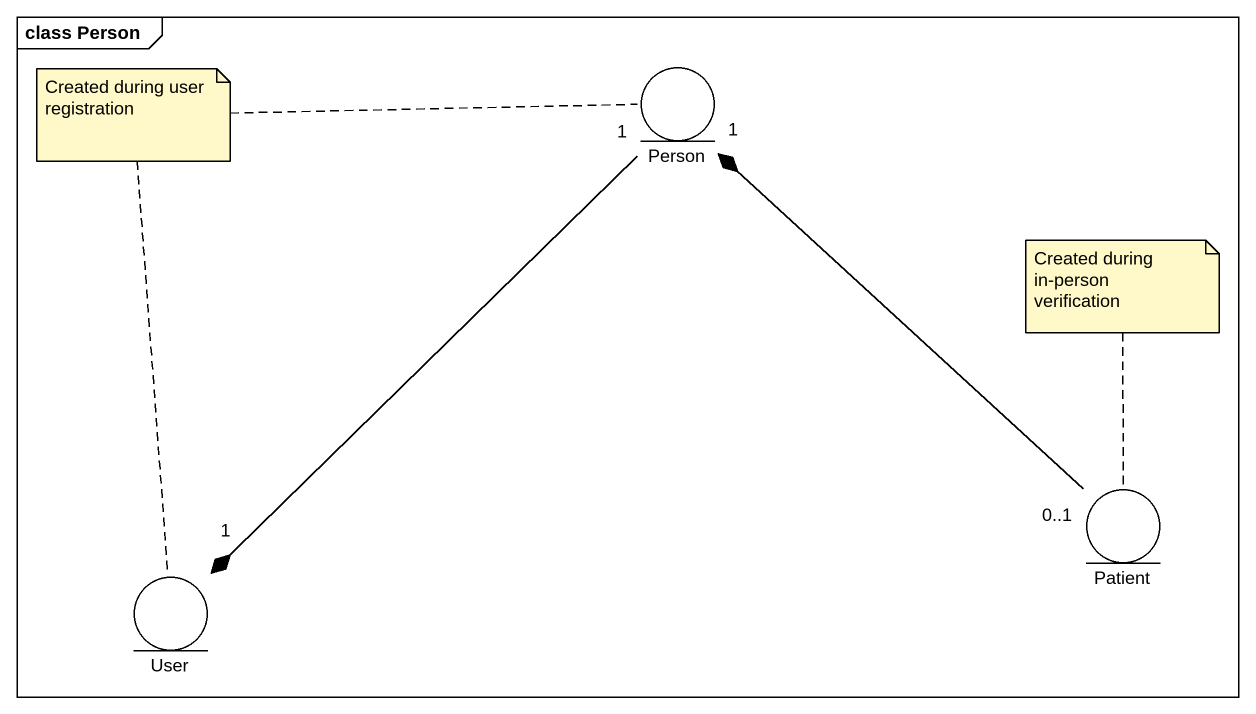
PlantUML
@startuml
mainframe class Person
entity "Person" as Person_
entity Patient
entity User
Person_ "1" --* "1" User
Patient "0..1" -left-* "1" Person_
note as N1
  Created during user registration
end note
N1 .. User
N1 .. Person_
note top of Patient : Created during in-person verification
@enduml
